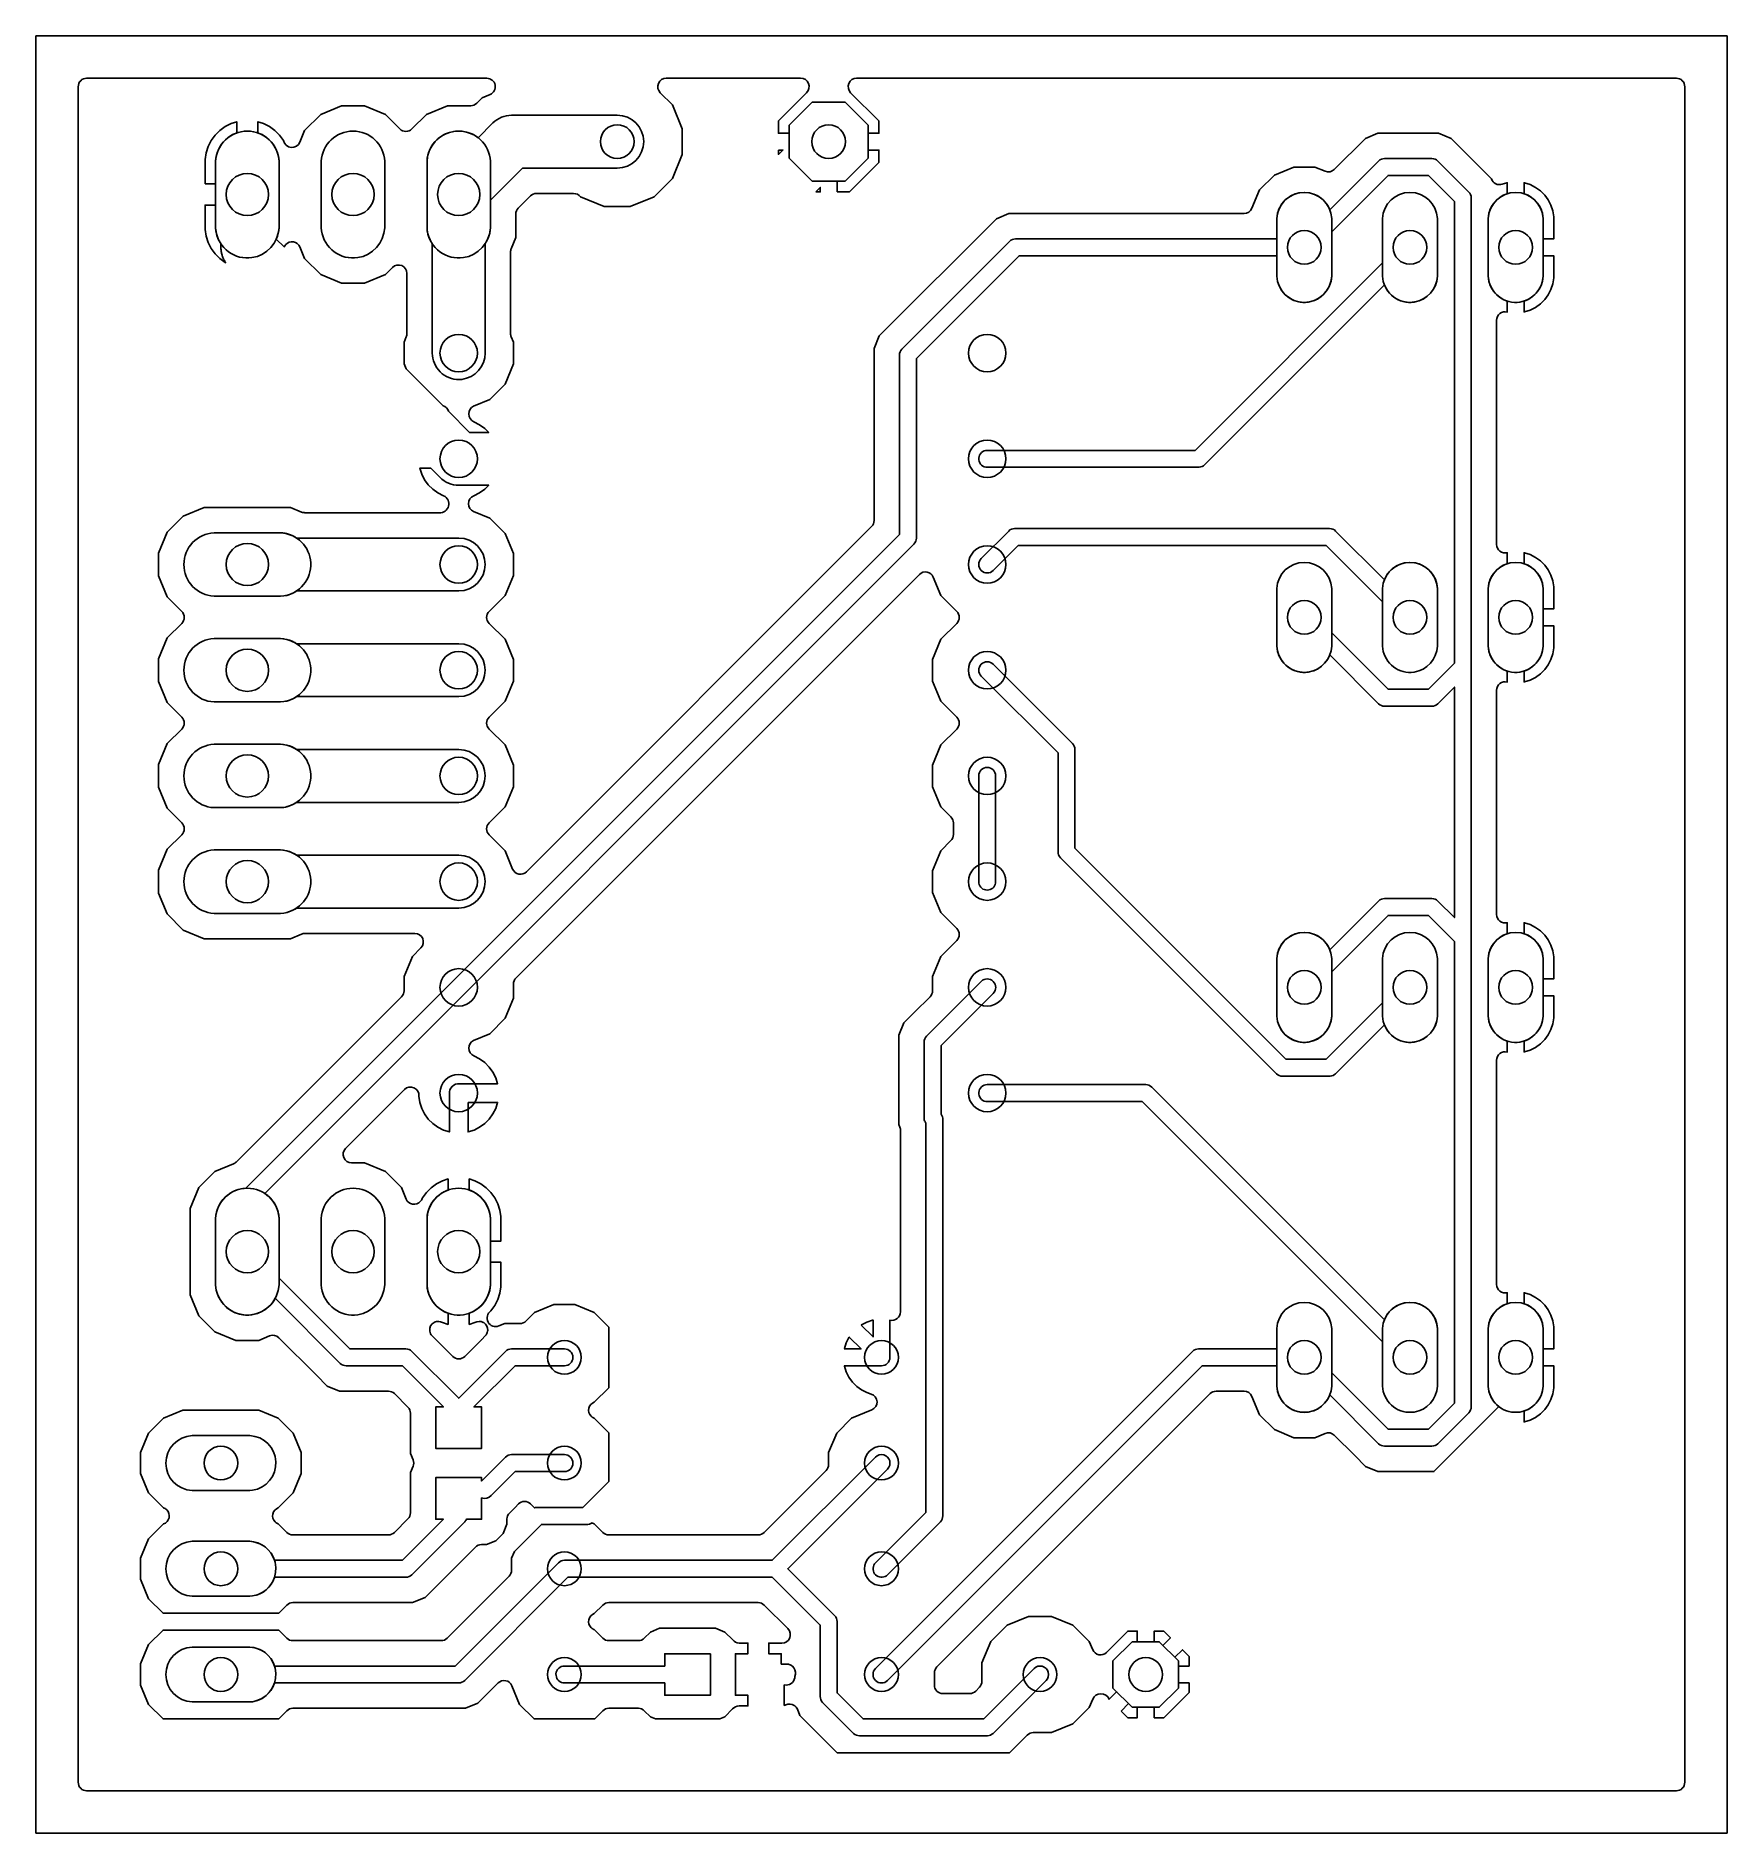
# Model space of a CAD drawing. Header units: millimetres. Extents: x 0 to 40.6, y -3.8 to 39.4.
import ezdxf

# ---------------------------------------------------------------- set-up
doc = ezdxf.new("R2010")
doc.units = ezdxf.units.MM

msp = doc.modelspace()

# ---------------------------------------------------------------- linework, layer by layer
at = {"layer": '16_copper'}
for points in [[(20.003, 36.435), (20.003, 37.225), (19.445, 37.782), (18.655, 37.782), (18.098, 37.225), (18.098, 36.435), (18.655, 35.878), (19.445, 35.878)], [(27.457, -0.326), (27.457, 0.326), (26.996, 0.787), (26.344, 0.787), (25.883, 0.326), (25.883, -0.326), (26.344, -0.787), (26.996, -0.787)]]:
    msp.add_lwpolyline(points, close=True, dxfattribs=at)
for points in [[(5.192, 34.043, 0.357806), (5.842, 34.761), (5.842, 36.359, 0.95208), (4.318, 36.359), (4.318, 34.761), (4.325, 34.686), (4.34, 34.613), (4.362, 34.541), (4.39, 34.472), (4.426, 34.406), (4.467, 34.344), (4.515, 34.286), (4.568, 34.233), (4.626, 34.185), (4.688, 34.144), (4.754, 34.108), (4.823, 34.08), (4.895, 34.058), (4.968, 34.043), (5.043, 34.036), (5.117, 34.036)], [(7.732, 34.043, 0.357806), (8.382, 34.761), (8.382, 36.359, 0.95208), (6.858, 36.359), (6.858, 34.761), (6.865, 34.686), (6.88, 34.613), (6.902, 34.541), (6.93, 34.472), (6.966, 34.406), (7.007, 34.344), (7.055, 34.286), (7.108, 34.233), (7.166, 34.185), (7.228, 34.144), (7.294, 34.108), (7.363, 34.08), (7.435, 34.058), (7.508, 34.043), (7.583, 34.036), (7.657, 34.036)], [(10.272, 34.043, 0.357806), (10.922, 34.761), (10.922, 36.359, 0.95208), (9.398, 36.359), (9.398, 34.761), (9.405, 34.686), (9.42, 34.613), (9.442, 34.541), (9.47, 34.472), (9.506, 34.406), (9.547, 34.344), (9.595, 34.286), (9.648, 34.233), (9.706, 34.185), (9.768, 34.144), (9.834, 34.108), (9.903, 34.08), (9.975, 34.058), (10.048, 34.043), (10.123, 34.036), (10.197, 34.036)], [(30.577, 32.976, 0.357805), (31.14, 33.597), (31.14, 34.983, 0.952079), (29.82, 34.983), (29.82, 33.597), (29.826, 33.533), (29.839, 33.469), (29.857, 33.407), (29.882, 33.347), (29.913, 33.29), (29.949, 33.236), (29.99, 33.186), (30.036, 33.14), (30.086, 33.099), (30.14, 33.062), (30.197, 33.032), (30.257, 33.007), (30.319, 32.988), (30.383, 32.976), (30.448, 32.969), (30.512, 32.969)], [(33.117, 32.976, 0.357805), (33.68, 33.597), (33.68, 34.983, 0.952079), (32.36, 34.983), (32.36, 33.597), (32.366, 33.533), (32.379, 33.469), (32.397, 33.407), (32.422, 33.347), (32.453, 33.29), (32.489, 33.236), (32.53, 33.186), (32.576, 33.14), (32.626, 33.099), (32.68, 33.062), (32.737, 33.032), (32.797, 33.007), (32.859, 32.988), (32.923, 32.976), (32.988, 32.969), (33.052, 32.969)], [(35.657, 32.976, 0.357805), (36.22, 33.597), (36.22, 34.983, 0.952079), (34.9, 34.983), (34.9, 33.597), (34.906, 33.533), (34.919, 33.469), (34.937, 33.407), (34.962, 33.347), (34.993, 33.29), (35.029, 33.236), (35.07, 33.186), (35.116, 33.14), (35.166, 33.099), (35.22, 33.062), (35.277, 33.032), (35.337, 33.007), (35.399, 32.988), (35.463, 32.976), (35.528, 32.969), (35.592, 32.969)], [(5.954, 25.915, 0.906347), (5.879, 27.432), (4.281, 27.432, 0.95208), (4.281, 25.908), (5.879, 25.908)], [(30.577, 24.086, 0.357805), (31.14, 24.707), (31.14, 26.093, 0.952079), (29.82, 26.093), (29.82, 24.707), (29.826, 24.643), (29.839, 24.579), (29.857, 24.517), (29.882, 24.457), (29.913, 24.4), (29.949, 24.346), (29.99, 24.296), (30.036, 24.25), (30.086, 24.209), (30.14, 24.172), (30.197, 24.142), (30.257, 24.117), (30.319, 24.098), (30.383, 24.086), (30.448, 24.079), (30.512, 24.079)], [(33.117, 24.086, 0.357805), (33.68, 24.707), (33.68, 26.093, 0.952079), (32.36, 26.093), (32.36, 24.707), (32.366, 24.643), (32.379, 24.579), (32.397, 24.517), (32.422, 24.457), (32.453, 24.4), (32.489, 24.346), (32.53, 24.296), (32.576, 24.25), (32.626, 24.209), (32.68, 24.172), (32.737, 24.142), (32.797, 24.117), (32.859, 24.098), (32.923, 24.086), (32.988, 24.079), (33.052, 24.079)], [(35.657, 24.086, 0.357805), (36.22, 24.707), (36.22, 26.093, 0.952079), (34.9, 26.093), (34.9, 24.707), (34.906, 24.643), (34.919, 24.579), (34.937, 24.517), (34.962, 24.457), (34.993, 24.4), (35.029, 24.346), (35.07, 24.296), (35.116, 24.25), (35.166, 24.209), (35.22, 24.172), (35.277, 24.142), (35.337, 24.117), (35.399, 24.098), (35.463, 24.086), (35.528, 24.079), (35.592, 24.079)], [(5.954, 23.375, 0.906347), (5.879, 24.892), (4.281, 24.892, 0.95208), (4.281, 23.368), (5.879, 23.368)], [(5.954, 20.835, 0.906347), (5.879, 22.352), (4.281, 22.352, 0.95208), (4.281, 20.828), (5.879, 20.828)], [(5.954, 18.295, 0.906347), (5.879, 19.812), (4.281, 19.812, 0.95208), (4.281, 18.288), (5.879, 18.288)], [(30.577, 15.196, 0.357805), (31.14, 15.817), (31.14, 17.203, 0.952079), (29.82, 17.203), (29.82, 15.817), (29.826, 15.753), (29.839, 15.689), (29.857, 15.627), (29.882, 15.567), (29.913, 15.51), (29.949, 15.456), (29.99, 15.406), (30.036, 15.36), (30.086, 15.319), (30.14, 15.282), (30.197, 15.252), (30.257, 15.227), (30.319, 15.208), (30.383, 15.196), (30.448, 15.189), (30.512, 15.189)], [(33.117, 15.196, 0.357805), (33.68, 15.817), (33.68, 17.203, 0.952079), (32.36, 17.203), (32.36, 15.817), (32.366, 15.753), (32.379, 15.689), (32.397, 15.627), (32.422, 15.567), (32.453, 15.51), (32.489, 15.456), (32.53, 15.406), (32.576, 15.36), (32.626, 15.319), (32.68, 15.282), (32.737, 15.252), (32.797, 15.227), (32.859, 15.208), (32.923, 15.196), (32.988, 15.189), (33.052, 15.189)], [(35.657, 15.196, 0.357805), (36.22, 15.817), (36.22, 17.203, 0.952079), (34.9, 17.203), (34.9, 15.817), (34.906, 15.753), (34.919, 15.689), (34.937, 15.627), (34.962, 15.567), (34.993, 15.51), (35.029, 15.456), (35.07, 15.406), (35.116, 15.36), (35.166, 15.319), (35.22, 15.282), (35.277, 15.252), (35.337, 15.227), (35.399, 15.208), (35.463, 15.196), (35.528, 15.189), (35.592, 15.189)], [(5.192, 8.643, 0.357806), (5.842, 9.361), (5.842, 10.959, 0.95208), (4.318, 10.959), (4.318, 9.361), (4.325, 9.286), (4.34, 9.213), (4.362, 9.141), (4.39, 9.072), (4.426, 9.006), (4.467, 8.944), (4.515, 8.886), (4.568, 8.833), (4.626, 8.785), (4.688, 8.744), (4.754, 8.708), (4.823, 8.68), (4.895, 8.658), (4.968, 8.643), (5.043, 8.636), (5.117, 8.636)], [(7.732, 8.643, 0.357806), (8.382, 9.361), (8.382, 10.959, 0.95208), (6.858, 10.959), (6.858, 9.361), (6.865, 9.286), (6.88, 9.213), (6.902, 9.141), (6.93, 9.072), (6.966, 9.006), (7.007, 8.944), (7.055, 8.886), (7.108, 8.833), (7.166, 8.785), (7.228, 8.744), (7.294, 8.708), (7.363, 8.68), (7.435, 8.658), (7.508, 8.643), (7.583, 8.636), (7.657, 8.636)], [(10.272, 8.643, 0.357806), (10.922, 9.361), (10.922, 10.959, 0.95208), (9.398, 10.959), (9.398, 9.361), (9.405, 9.286), (9.42, 9.213), (9.442, 9.141), (9.47, 9.072), (9.506, 9.006), (9.547, 8.944), (9.595, 8.886), (9.648, 8.833), (9.706, 8.785), (9.768, 8.744), (9.834, 8.708), (9.903, 8.68), (9.975, 8.658), (10.048, 8.643), (10.123, 8.636), (10.197, 8.636)], [(30.577, 6.306, 0.357805), (31.14, 6.927), (31.14, 8.313, 0.952079), (29.82, 8.313), (29.82, 6.927), (29.826, 6.863), (29.839, 6.799), (29.857, 6.737), (29.882, 6.677), (29.913, 6.62), (29.949, 6.566), (29.99, 6.516), (30.036, 6.47), (30.086, 6.429), (30.14, 6.392), (30.197, 6.362), (30.257, 6.337), (30.319, 6.318), (30.383, 6.306), (30.448, 6.299), (30.512, 6.299)], [(33.117, 6.306, 0.357805), (33.68, 6.927), (33.68, 8.313, 0.952079), (32.36, 8.313), (32.36, 6.927), (32.366, 6.863), (32.379, 6.799), (32.397, 6.737), (32.422, 6.677), (32.453, 6.62), (32.489, 6.566), (32.53, 6.516), (32.576, 6.47), (32.626, 6.429), (32.68, 6.392), (32.737, 6.362), (32.797, 6.337), (32.859, 6.318), (32.923, 6.306), (32.988, 6.299), (33.052, 6.299)], [(35.657, 6.306, 0.357805), (36.22, 6.927), (36.22, 8.313, 0.952079), (34.9, 8.313), (34.9, 6.927), (34.906, 6.863), (34.919, 6.799), (34.937, 6.737), (34.962, 6.677), (34.993, 6.62), (35.029, 6.566), (35.07, 6.516), (35.116, 6.47), (35.166, 6.429), (35.22, 6.392), (35.277, 6.362), (35.337, 6.337), (35.399, 6.318), (35.463, 6.306), (35.528, 6.299), (35.592, 6.299)], [(5.202, 4.426, 0.906346), (5.138, 5.74), (3.752, 5.74, 0.952079), (3.752, 4.42), (5.138, 4.42)], [(5.202, 1.886, 0.906346), (5.138, 3.2), (3.752, 3.2, 0.952079), (3.752, 1.88), (5.138, 1.88)], [(5.202, -0.654, 0.906346), (5.138, 0.66), (3.752, 0.66, 0.952079), (3.752, -0.66), (5.138, -0.66)]]:
    msp.add_lwpolyline(points, format="xyb", close=True, dxfattribs=at)
at = {"layer": '1_copper'}
for points in [[(19.445, 37.782), (18.655, 37.782), (18.098, 37.225), (18.098, 37.033), (17.844, 37.033), (17.844, 37.33), (18.521, 38.007, 0.668179), (18.377, 38.354), (15.146, 38.354, 0.668179), (15.002, 38.007), (15.294, 37.715), (15.532, 37.141), (15.532, 36.519), (15.294, 35.945), (14.855, 35.506), (14.281, 35.268), (13.659, 35.268), (13.085, 35.506, 0.23543), (12.921, 35.585), (12.03, 35.585, 0.198912), (11.886, 35.526), (11.591, 35.231, 0.198912), (11.532, 35.087), (11.532, 34.525), (11.42, 34.256, 0.098493), (11.405, 34.178), (11.405, 32.218, 0.098493), (11.42, 32.141), (11.474, 32.011), (11.474, 31.489), (11.274, 31.006), (10.904, 30.636), (10.519, 30.477, 0.644205), (10.522, 30.101), (10.662, 30.029), (10.784, 29.941), (10.88, 29.845), (10.423, 29.845), (9.917, 30.351, 0.243839), (9.784, 30.484), (8.894, 31.374), (8.846, 31.489), (8.846, 32.011), (8.9, 32.141, 0.098493), (8.915, 32.218), (8.915, 33.663, 0.668179), (8.569, 33.807), (8.397, 33.635), (7.893, 33.426), (7.347, 33.426), (6.843, 33.635), (6.457, 34.021), (6.342, 34.299, 0.554048), (6.003, 34.355), (5.992, 34.343, 0.053382), (5.967, 34.301), (5.777, 34.491, 0.091775), (5.842, 34.761), (5.842, 36.359, 0.304475), (5.334, 37.041), (5.334, 37.308), (5.47, 37.264), (5.612, 37.191), (5.742, 37.097), (5.855, 36.984), (5.949, 36.854, 0.735288), (6.342, 36.821), (6.457, 37.099), (6.843, 37.485), (7.347, 37.694), (7.893, 37.694), (8.397, 37.485), (8.746, 37.135, 0.414214), (9.034, 37.135), (9.383, 37.485), (9.887, 37.694), (10.449, 37.694, 0.198915), (10.593, 37.753), (10.725, 37.885), (10.913, 37.963, 0.820684), (10.835, 38.354), (1.219, 38.354, 0.414214), (1.016, 38.151), (1.016, -2.591, 0.414214), (1.219, -2.794), (39.421, -2.794, 0.414214), (39.624, -2.591), (39.624, 38.151, 0.414214), (39.421, 38.354), (19.723, 38.354, 0.668179), (19.579, 38.007), (20.256, 37.33), (20.256, 37.033), (20.003, 37.033), (20.003, 37.225)], [(4.064, 35.814), (4.064, 36.402), (4.089, 36.56), (4.138, 36.712), (4.211, 36.854), (4.305, 36.984), (4.418, 37.097), (4.548, 37.191), (4.69, 37.264), (4.826, 37.308), (4.826, 37.041, 0.304473), (4.318, 36.359), (4.318, 35.814)], [(10.233, 31.119, 0.380649), (10.795, 31.75), (10.795, 34.377, 0.134962), (10.922, 34.761), (10.922, 35.424), (11.693, 36.195), (13.97, 36.195, 1), (13.97, 37.465), (11.43, 37.465, 0.198912), (10.981, 37.279), (10.627, 36.925, 0.60645), (9.398, 36.359), (9.398, 34.761, 0.134962), (9.525, 34.377), (9.525, 31.75), (9.528, 31.687), (9.537, 31.625), (9.553, 31.564), (9.574, 31.505), (9.602, 31.448), (9.634, 31.394), (9.672, 31.344), (9.715, 31.297), (9.762, 31.255), (9.813, 31.218), (9.867, 31.187), (9.924, 31.16), (9.984, 31.14), (10.045, 31.125), (10.108, 31.117), (10.171, 31.115)], [(19.254, -1.88), (18.361, -0.986), (18.298, -0.835, 0.132342), (18.234, -0.751), (18.222, -0.743, 0.243128), (18.022, -0.73), (18.009, -0.736, 0.027921), (17.983, -0.743), (17.983, -0.25, 0.439572), (18.235, -0.079), (18.237, -0.047, 0.5471), (18.034, 0.25), (17.91, 0.25), (17.91, 0.5), (17.61, 0.5), (17.61, 0.754), (17.926, 0.754, 0.668179), (18.07, 1.101), (17.503, 1.668, 0.198912), (17.359, 1.727), (13.767, 1.727, 0.198912), (13.624, 1.668), (13.419, 1.463, 0.561948), (13.342, 1.125), (13.348, 1.118, 0.092577), (13.419, 1.077), (13.624, 0.872, 0.198912), (13.767, 0.813), (14.477, 0.813, 0.198915), (14.62, 0.872), (14.765, 1.017), (14.989, 1.11), (16.331, 1.11), (16.555, 1.017), (16.744, 0.829, 0.224573), (16.9, 0.754), (17.11, 0.754), (17.11, 0.5), (16.81, 0.5), (16.81, -0.5), (17.11, -0.5), (17.11, -0.754), (16.9, -0.754, 0.223706), (16.743, -0.829), (16.555, -1.017), (16.435, -1.067), (14.885, -1.067), (14.765, -1.017), (14.62, -0.872, 0.198915), (14.477, -0.813), (13.767, -0.813, 0.198912), (13.624, -0.872), (13.429, -1.067), (11.971, -1.067), (11.623, -0.719), (11.437, -0.27, 0.534513), (11.106, -0.204), (10.62, -0.689), (10.322, -0.813), (6.173, -0.813, 0.198912), (6.029, -0.872), (5.835, -1.067), (3.055, -1.067), (2.708, -0.719), (2.515, -0.253), (2.515, 0.253), (2.708, 0.719), (3.055, 1.067), (5.835, 1.067), (6.029, 0.872, 0.198912), (6.173, 0.813), (9.739, 0.813, 0.198912), (9.883, 0.872), (11.37, 2.36, 0.198912), (11.43, 2.504), (11.43, 2.793), (11.497, 2.955), (12.149, 3.607), (13.226, 3.607, 0.179021), (13.37, 3.643), (13.377, 3.637, 0.053576), (13.419, 3.617), (13.624, 3.412, 0.198912), (13.767, 3.353), (17.359, 3.353, 0.198912), (17.503, 3.412), (18.99, 4.9, 0.198912), (19.05, 5.044), (19.05, 5.333), (19.243, 5.799), (19.601, 6.157), (20.086, 6.358, 0.698874), (20.072, 6.739), (19.969, 6.773), (19.841, 6.838), (19.724, 6.923), (19.623, 7.024), (19.538, 7.141), (19.473, 7.269), (19.428, 7.406), (19.426, 7.417), (20.32, 7.417, 0.414308), (20.523, 7.62), (20.523, 8.514, 0.489939), (20.777, 8.711), (20.777, 13.071, 0.098493), (20.762, 13.149), (20.734, 13.217), (20.734, 15.358), (20.857, 15.657), (21.115, 15.914), (21.487, 16.286, 0.198912), (21.546, 16.43), (21.546, 16.771), (21.746, 17.254), (22.129, 17.636, 0.414214), (22.129, 17.924), (21.746, 18.306), (21.546, 18.789), (21.546, 19.311), (21.746, 19.794), (21.988, 20.035, 0.198912), (22.047, 20.179), (22.047, 20.461, 0.198912), (21.988, 20.605), (21.746, 20.846), (21.546, 21.329), (21.546, 21.851), (21.746, 22.334), (22.129, 22.716, 0.414214), (22.129, 23.004), (21.746, 23.386), (21.546, 23.869), (21.546, 24.391), (21.746, 24.874), (22.129, 25.256, 0.414214), (22.129, 25.544), (21.746, 25.926), (21.564, 26.367, 0.534513), (21.232, 26.433), (11.533, 16.734, 0.198912), (11.474, 16.59), (11.474, 16.249), (11.274, 15.766), (10.904, 15.396), (10.519, 15.237, 0.644205), (10.522, 14.861), (10.662, 14.789), (10.784, 14.701), (10.891, 14.594), (10.979, 14.472), (11.048, 14.338), (11.094, 14.195), (10.182, 14.195, 0.472048), (9.935, 13.948), (9.935, 13.036), (9.792, 13.082), (9.658, 13.151), (9.536, 13.239), (9.429, 13.346), (9.341, 13.468), (9.272, 13.602), (9.226, 13.746), (9.202, 13.895, 0.699464), (8.855, 14.056), (7.44, 12.64, 0.668179), (7.584, 12.294), (7.893, 12.294), (8.397, 12.085), (8.783, 11.699), (8.898, 11.421, 0.554216), (9.237, 11.365), (9.248, 11.377, 0.101058), (9.291, 11.454), (9.385, 11.584), (9.498, 11.697), (9.628, 11.791), (9.77, 11.864), (9.906, 11.908), (9.906, 11.641, 0.304473), (9.398, 10.959), (9.398, 9.361, 0.304473), (9.906, 8.679), (9.906, 8.412), (9.77, 8.456, 0.233293), (9.578, 8.466), (9.566, 8.458, 0.298121), (9.463, 8.262), (9.465, 8.248, 0.141147), (9.521, 8.138), (9.608, 8.052), (9.608, 8.052), (10.016, 7.643, 0.414214), (10.304, 7.643), (10.712, 8.052), (10.712, 8.052), (10.799, 8.138, 0.144822), (10.855, 8.251), (10.858, 8.265, 0.279287), (10.764, 8.454), (10.751, 8.46, 0.245778), (10.55, 8.456), (10.414, 8.412), (10.414, 8.679, 0.304475), (10.922, 9.361), (10.922, 9.906), (11.176, 9.906), (11.176, 9.318), (11.151, 9.16), (11.102, 9.008), (11.029, 8.866), (10.935, 8.736, 0.914292), (11.125, 8.374), (11.268, 8.433), (11.633, 8.433, 0.198912), (11.776, 8.492), (11.981, 8.697), (12.447, 8.89), (12.953, 8.89), (13.419, 8.697), (13.767, 8.349), (13.767, 6.891), (13.419, 6.543, 0.561915), (13.342, 6.205), (13.348, 6.198, 0.092564), (13.419, 6.157), (13.767, 5.809), (13.767, 4.638), (13.142, 4.013), (12.065, 4.013, 0.103269), (11.981, 4.003), (11.885, 4.099, 0.414223), (11.598, 4.099), (11.513, 4.013), (11.379, 3.88, 0.198912), (11.32, 3.736), (11.32, 3.609), (11.227, 3.385), (11.055, 3.213), (10.831, 3.12), (10.704, 3.12, 0.198912), (10.56, 3.061), (9.608, 2.108), (9.35, 1.851), (9.052, 1.727), (6.173, 1.727, 0.198912), (6.029, 1.668), (5.835, 1.473), (3.055, 1.473), (2.708, 1.821), (2.515, 2.287), (2.515, 2.793), (2.708, 3.259), (3.065, 3.617, 0.56191), (3.143, 3.955), (3.136, 3.962, 0.092561), (3.065, 4.003), (2.708, 4.361), (2.515, 4.827), (2.515, 5.333), (2.708, 5.799), (3.065, 6.157), (3.532, 6.35), (5.358, 6.35), (5.825, 6.157), (6.182, 5.799), (6.375, 5.333), (6.375, 4.827), (6.182, 4.361), (5.825, 4.003, 0.561948), (5.748, 3.665), (5.754, 3.658, 0.092577), (5.825, 3.617), (6.029, 3.412, 0.198912), (6.173, 3.353), (8.469, 3.353, 0.198912), (8.613, 3.412), (8.941, 3.74, 0.198912), (9, 3.884), (9, 4.851), (9.063, 5.002, 0.198913), (9.063, 5.158), (9, 5.309), (9, 6.276, 0.198912), (8.941, 6.42), (8.613, 6.748, 0.198912), (8.469, 6.807), (7.297, 6.807), (6.998, 6.931), (6.741, 7.188), (5.837, 8.091, 0.303349), (5.616, 8.135), (5.353, 8.026), (4.807, 8.026), (4.303, 8.235), (3.917, 8.621), (3.708, 9.125), (3.708, 11.195), (3.917, 11.699), (4.303, 12.085), (4.748, 12.269, 0.098489), (4.813, 12.313), (8.787, 16.286, 0.198912), (8.846, 16.43), (8.846, 16.771), (9.046, 17.254), (9.251, 17.459, 0.668179), (9.107, 17.805), (6.462, 17.805, 0.098493), (6.384, 17.79), (6.115, 17.678), (4.045, 17.678), (3.541, 17.887), (3.155, 18.273), (2.946, 18.777), (2.946, 19.323), (3.155, 19.827), (3.505, 20.176, 0.414214), (3.505, 20.464), (3.155, 20.813), (2.946, 21.317), (2.946, 21.863), (3.155, 22.367), (3.505, 22.716, 0.414214), (3.505, 23.004), (3.155, 23.353), (2.946, 23.857), (2.946, 24.403), (3.155, 24.907), (3.505, 25.256, 0.414214), (3.505, 25.544), (3.155, 25.893), (2.946, 26.397), (2.946, 26.943), (3.155, 27.447), (3.541, 27.833), (4.045, 28.042), (6.115, 28.042), (6.384, 27.93, 0.098493), (6.462, 27.915), (9.692, 27.915, 0.850492), (9.798, 28.319), (9.658, 28.391), (9.536, 28.479), (9.429, 28.586), (9.341, 28.708), (9.272, 28.842), (9.226, 28.985), (9.487, 28.985), (9.711, 28.761, 0.198912), (10.16, 28.575), (10.88, 28.575), (10.784, 28.479), (10.662, 28.391), (10.521, 28.319, 0.670851), (10.519, 27.943), (10.904, 27.784), (11.274, 27.414), (11.474, 26.931), (11.474, 26.409), (11.274, 25.926), (10.891, 25.544, 0.414214), (10.891, 25.256), (11.274, 24.874), (11.474, 24.391), (11.474, 23.869), (11.274, 23.386), (10.891, 23.004, 0.414214), (10.891, 22.716), (11.274, 22.334), (11.474, 21.851), (11.474, 21.329), (11.274, 20.846), (10.891, 20.464, 0.414214), (10.891, 20.176), (11.274, 19.794), (11.456, 19.353, 0.534513), (11.788, 19.287), (20.083, 27.582, 0.198912), (20.142, 27.726), (20.142, 31.864), (20.266, 32.163), (23.082, 34.979), (23.381, 35.103), (29.033, 35.103, 0.303348), (29.22, 35.228), (29.403, 35.67), (29.761, 36.027), (30.227, 36.22), (30.733, 36.22), (30.981, 36.118, 0.303349), (31.202, 36.162), (31.95, 36.909), (32.249, 37.033), (33.708, 37.033), (34.006, 36.909), (34.979, 35.937, 0.41439), (35.236, 35.806), (35.346, 35.842), (35.357, 35.844), (35.357, 35.579, 0.311794), (34.9, 34.983), (34.9, 33.597, 0.311794), (35.357, 33.001), (35.357, 32.736, 0.489934), (35.103, 32.538), (35.103, 27.152, 0.489934), (35.357, 26.954), (35.357, 26.689, 0.311794), (34.9, 26.093), (34.9, 24.707, 0.311794), (35.357, 24.111), (35.357, 23.846, 0.489934), (35.103, 23.648), (35.103, 18.262, 0.489934), (35.357, 18.064), (35.357, 17.799, 0.311794), (34.9, 17.203), (34.9, 15.817, 0.311794), (35.357, 15.221), (35.357, 14.956, 0.489934), (35.103, 14.758), (35.103, 9.372, 0.489934), (35.357, 9.174), (35.357, 8.909, 0.311794), (34.9, 8.313), (34.9, 6.927, 0.219192), (35.156, 6.437), (33.595, 4.877), (32.249, 4.877), (31.95, 5.001), (31.693, 5.258), (31.202, 5.748, 0.303349), (30.981, 5.792), (30.733, 5.69), (30.227, 5.69), (29.761, 5.883), (29.403, 6.24), (29.22, 6.682, 0.303348), (29.033, 6.807), (28.361, 6.807, 0.198912), (28.217, 6.748), (21.65, 0.18, 0.198912), (21.59, 0.036), (21.59, -0.254, 0.414214), (21.793, -0.457), (22.439, -0.457, 0.198912), (22.583, -0.398), (22.673, -0.307, 0.198912), (22.733, -0.163), (22.733, 0.278), (22.946, 0.791), (23.339, 1.184), (23.852, 1.397), (24.408, 1.397), (24.921, 1.184), (25.314, 0.791), (25.395, 0.596, 0.534513), (25.727, 0.53), (26.239, 1.041), (26.467, 1.041), (26.467, 0.787), (26.344, 0.787), (25.883, 0.326), (25.883, -0.326), (25.97, -0.413), (25.79, -0.593, 0.675832), (25.395, -0.596), (25.314, -0.791), (24.921, -1.184), (24.408, -1.397), (23.967, -1.397, 0.198912), (23.823, -1.457), (23.4, -1.88)], [(7.732, 34.043, 0.357806), (8.382, 34.761), (8.382, 36.359, 0.95208), (6.858, 36.359), (6.858, 34.761), (6.865, 34.686), (6.88, 34.613), (6.902, 34.541), (6.93, 34.472), (6.966, 34.406), (7.007, 34.344), (7.055, 34.286), (7.108, 34.233), (7.166, 34.185), (7.228, 34.144), (7.294, 34.108), (7.363, 34.08), (7.435, 34.058), (7.508, 34.043), (7.583, 34.036), (7.657, 34.036)], [(34.492, 35.487, 0.185976), (34.434, 35.62), (33.69, 36.364, 0.198912), (33.546, 36.424), (32.41, 36.424, 0.198912), (32.267, 36.364), (31.095, 35.192, 0.807799), (29.82, 34.983), (29.82, 34.493), (23.542, 34.493, 0.198912), (23.399, 34.434), (20.811, 31.846, 0.198912), (20.752, 31.703), (20.752, 27.389), (5.047, 11.684, 0.387273), (4.318, 10.959), (4.318, 9.361, 0.760877), (5.752, 9.039), (7.315, 7.476, 0.198912), (7.458, 7.417), (8.806, 7.417), (9.793, 6.43), (9.61, 6.43), (9.61, 5.43), (10.71, 5.43), (10.71, 6.43), (10.527, 6.43), (11.514, 7.417), (12.7, 7.417, 1), (12.7, 7.823), (11.43, 7.823, 0.198912), (11.286, 7.764), (10.16, 6.637), (9.034, 7.764, 0.198912), (8.89, 7.823), (7.542, 7.823), (5.842, 9.524), (5.842, 10.959, 0.240084), (5.497, 11.56), (21.099, 27.161, 0.198912), (21.158, 27.305), (21.158, 31.619), (23.626, 34.087), (29.82, 34.087), (29.82, 33.597, 0.952079), (31.14, 33.597), (31.14, 34.663), (32.495, 36.017), (33.462, 36.017), (34.087, 35.392), (34.087, 24.298), (33.462, 23.673), (32.495, 23.673), (31.14, 25.027), (31.14, 26.093, 0.952079), (29.82, 26.093), (29.82, 24.707, 0.807799), (31.095, 24.498), (32.267, 23.326, 0.198912), (32.41, 23.266), (33.546, 23.266, 0.198912), (33.69, 23.326), (34.087, 23.723), (34.087, 18.187), (33.69, 18.584, 0.198912), (33.546, 18.644), (32.41, 18.644, 0.198912), (32.267, 18.584), (31.095, 17.412, 0.807799), (29.82, 17.203), (29.82, 15.817, 0.952079), (31.14, 15.817), (31.14, 16.883), (32.495, 18.237), (33.462, 18.237), (34.087, 17.612), (34.087, 6.518), (33.462, 5.893), (32.495, 5.893), (31.14, 7.247), (31.14, 8.313, 0.952079), (29.82, 8.313), (29.82, 7.823), (27.94, 7.823, 0.198912), (27.796, 7.764), (20.176, 0.144, 1), (20.464, -0.144), (28.024, 7.417), (29.82, 7.417), (29.82, 6.927, 0.807799), (31.095, 6.718), (32.267, 5.546, 0.198912), (32.41, 5.486), (33.546, 5.486, 0.198912), (33.69, 5.546), (34.434, 6.29, 0.198912), (34.493, 6.434), (34.493, 35.476)], [(36.22, 34.493), (36.22, 34.983, 0.311796), (35.763, 35.579), (35.763, 35.844), (35.774, 35.842), (35.911, 35.798), (36.039, 35.732), (36.156, 35.648), (36.257, 35.546), (36.342, 35.43), (36.407, 35.301), (36.452, 35.165), (36.474, 35.022), (36.474, 34.493)], [(27.95, 29.008, 0.185976), (28.084, 29.066), (32.405, 33.388, 0.807799), (33.68, 33.597), (33.68, 34.983, 0.952079), (32.36, 34.983), (32.36, 33.917), (27.856, 29.413), (22.86, 29.413, 0.923416), (22.828, 29.009), (22.86, 29.007), (27.94, 29.007)], [(4.548, 33.929), (4.418, 34.023), (4.305, 34.136), (4.211, 34.266), (4.138, 34.408), (4.089, 34.56), (4.064, 34.718), (4.064, 35.306), (4.318, 35.306), (4.318, 34.761, 0.123338), (4.426, 34.406), (4.445, 34.377), (4.445, 34.29), (4.445, 34.282), (4.445, 34.274), (4.447, 34.251), (4.448, 34.227), (4.449, 34.219), (4.45, 34.211), (4.454, 34.188), (4.457, 34.165), (4.459, 34.157), (4.461, 34.149), (4.467, 34.127), (4.473, 34.104), (4.476, 34.096), (4.478, 34.089), (4.486, 34.067), (4.494, 34.045), (4.498, 34.037), (4.501, 34.03), (4.511, 34.009), (4.522, 33.988), (4.526, 33.981), (4.529, 33.974), (4.542, 33.954), (4.554, 33.934), (4.559, 33.928), (4.563, 33.921)], [(35.763, 33.001, 0.311796), (36.22, 33.597), (36.22, 34.087), (36.474, 34.087), (36.474, 33.558), (36.452, 33.415), (36.407, 33.279), (36.342, 33.15), (36.257, 33.034), (36.156, 32.932), (36.039, 32.848), (35.911, 32.782), (35.774, 32.738), (35.763, 32.736)], [(5.954, 25.915, 0.110049), (6.263, 26.035), (10.16, 26.035, 1), (10.16, 27.305), (6.263, 27.305, 0.134962), (5.879, 27.432), (4.281, 27.432, 0.95208), (4.281, 25.908), (5.879, 25.908)], [(33.117, 24.086, 0.357805), (33.68, 24.707), (33.68, 26.093, 0.807799), (32.405, 26.302), (31.233, 27.474, 0.198912), (31.09, 27.534), (23.52, 27.534, 0.198912), (23.377, 27.474), (22.716, 26.814, 1), (23.004, 26.526), (23.605, 27.127), (31.005, 27.127), (32.36, 25.773), (32.36, 24.707), (32.366, 24.643), (32.379, 24.579), (32.397, 24.517), (32.422, 24.457), (32.453, 24.4), (32.489, 24.346), (32.53, 24.296), (32.576, 24.25), (32.626, 24.209), (32.68, 24.172), (32.737, 24.142), (32.797, 24.117), (32.859, 24.098), (32.923, 24.086), (32.988, 24.079), (33.052, 24.079)], [(36.22, 25.603), (36.22, 26.093, 0.311796), (35.763, 26.689), (35.763, 26.954), (35.774, 26.952), (35.911, 26.908), (36.039, 26.842), (36.156, 26.758), (36.257, 26.656), (36.342, 26.54), (36.407, 26.411), (36.452, 26.275), (36.474, 26.132), (36.474, 25.603)], [(35.763, 24.111, 0.311796), (36.22, 24.707), (36.22, 25.197), (36.474, 25.197), (36.474, 24.668), (36.452, 24.525), (36.407, 24.389), (36.342, 24.26), (36.257, 24.144), (36.156, 24.042), (36.039, 23.958), (35.911, 23.892), (35.774, 23.848), (35.763, 23.846)], [(5.954, 23.375, 0.110049), (6.263, 23.495), (10.16, 23.495, 1), (10.16, 24.765), (6.263, 24.765, 0.134962), (5.879, 24.892), (4.281, 24.892, 0.95208), (4.281, 23.368), (5.879, 23.368)], [(31.1, 14.377, 0.185976), (31.233, 14.436), (32.405, 15.608, 0.807799), (33.68, 15.817), (33.68, 17.203, 0.952079), (32.36, 17.203), (32.36, 16.137), (31.005, 14.783), (30.038, 14.783), (24.968, 19.853), (24.968, 22.225, 0.198912), (24.909, 22.369), (23.004, 24.274, 1), (22.716, 23.986), (24.562, 22.141), (24.562, 19.769, 0.198912), (24.621, 19.625), (29.81, 14.436, 0.198912), (29.954, 14.376), (31.09, 14.376)], [(5.954, 20.835, 0.110049), (6.263, 20.955), (10.16, 20.955, 1), (10.16, 22.225), (6.263, 22.225, 0.134962), (5.879, 22.352), (4.281, 22.352, 0.95208), (4.281, 20.828), (5.879, 20.828)], [(22.897, 18.85, 0.361416), (23.063, 19.05), (23.063, 21.59, 1), (22.657, 21.59), (22.657, 19.05), (22.66, 19.015), (22.669, 18.98), (22.684, 18.948), (22.705, 18.919), (22.73, 18.894), (22.759, 18.873), (22.792, 18.859), (22.826, 18.85), (22.862, 18.847)], [(5.954, 18.295, 0.110049), (6.263, 18.415), (10.16, 18.415, 1), (10.16, 19.685), (6.263, 19.685, 0.134962), (5.879, 19.812), (4.281, 19.812, 0.95208), (4.281, 18.288), (5.879, 18.288)], [(36.22, 16.713), (36.22, 17.203, 0.311796), (35.763, 17.799), (35.763, 18.064), (35.774, 18.062), (35.911, 18.018), (36.039, 17.952), (36.156, 17.868), (36.257, 17.766), (36.342, 17.65), (36.407, 17.521), (36.452, 17.385), (36.474, 17.242), (36.474, 16.713)], [(20.34, 2.338, 0.173073), (20.464, 2.396), (21.734, 3.666, 0.198912), (21.793, 3.81), (21.793, 13.335, 0.167658), (21.75, 13.46), (21.75, 15.112), (23.004, 16.366, 1), (22.716, 16.654), (21.403, 15.34, 0.198912), (21.343, 15.196), (21.343, 13.379, 0.122756), (21.367, 13.283), (21.371, 13.277, 0.030128), (21.387, 13.254), (21.387, 3.894), (20.176, 2.684), (20.153, 2.656), (20.136, 2.626), (20.124, 2.592), (20.118, 2.557), (20.118, 2.521), (20.124, 2.486), (20.136, 2.453), (20.154, 2.422), (20.177, 2.395), (20.205, 2.373), (20.236, 2.355), (20.27, 2.343), (20.305, 2.337)], [(35.763, 15.221, 0.311796), (36.22, 15.817), (36.22, 16.307), (36.474, 16.307), (36.474, 15.778), (36.452, 15.635), (36.407, 15.499), (36.342, 15.37), (36.257, 15.254), (36.156, 15.152), (36.039, 15.068), (35.911, 15.002), (35.774, 14.958), (35.763, 14.956)], [(33.117, 6.306, 0.357805), (33.68, 6.927), (33.68, 8.313, 0.807799), (32.405, 8.522), (26.814, 14.114, 0.198912), (26.67, 14.173), (22.86, 14.173, 0.923416), (22.828, 13.769), (22.86, 13.767), (26.586, 13.767), (32.36, 7.993), (32.36, 6.927), (32.366, 6.863), (32.379, 6.799), (32.397, 6.737), (32.422, 6.677), (32.453, 6.62), (32.489, 6.566), (32.53, 6.516), (32.576, 6.47), (32.626, 6.429), (32.68, 6.392), (32.737, 6.362), (32.797, 6.337), (32.859, 6.318), (32.923, 6.306), (32.988, 6.299), (33.052, 6.299)], [(7.732, 8.643, 0.357806), (8.382, 9.361), (8.382, 10.959, 0.95208), (6.858, 10.959), (6.858, 9.361), (6.865, 9.286), (6.88, 9.213), (6.902, 9.141), (6.93, 9.072), (6.966, 9.006), (7.007, 8.944), (7.055, 8.886), (7.108, 8.833), (7.166, 8.785), (7.228, 8.744), (7.294, 8.708), (7.363, 8.68), (7.435, 8.658), (7.508, 8.643), (7.583, 8.636), (7.657, 8.636)], [(10.922, 10.414), (10.922, 10.959, 0.304475), (10.414, 11.641), (10.414, 11.908), (10.55, 11.864), (10.692, 11.791), (10.822, 11.697), (10.935, 11.584), (11.029, 11.454), (11.102, 11.312), (11.151, 11.16), (11.176, 11.002), (11.176, 10.414)], [(36.22, 7.823), (36.22, 8.313, 0.311796), (35.763, 8.909), (35.763, 9.174), (35.774, 9.172), (35.911, 9.128), (36.039, 9.062), (36.156, 8.978), (36.257, 8.876), (36.342, 8.76), (36.407, 8.631), (36.452, 8.495), (36.474, 8.352), (36.474, 7.823)], [(35.763, 6.331, 0.311796), (36.22, 6.927), (36.22, 7.417), (36.474, 7.417), (36.474, 6.888), (36.452, 6.745), (36.407, 6.609), (36.342, 6.48), (36.257, 6.364), (36.156, 6.262), (36.039, 6.178), (35.911, 6.112), (35.774, 6.068), (35.763, 6.066)], [(5.202, 4.426, 0.906346), (5.138, 5.74), (3.752, 5.74, 0.952079), (3.752, 4.42), (5.138, 4.42)], [(5.202, 1.886, 0.285071), (5.734, 2.337), (8.89, 2.337, 0.198912), (9.034, 2.396), (10.304, 3.666, 0.095244), (10.346, 3.73), (10.71, 3.73), (10.71, 4.242, 0.304299), (10.939, 4.301), (11.514, 4.877), (12.7, 4.877, 1), (12.7, 5.283), (11.43, 5.283, 0.198912), (11.286, 5.224), (10.711, 4.648), (10.71, 4.648), (10.71, 4.73), (9.61, 4.73), (9.61, 3.73), (9.793, 3.73), (8.806, 2.743), (5.734, 2.743, 0.311802), (5.138, 3.2), (3.752, 3.2, 0.952079), (3.752, 1.88), (5.138, 1.88)], [(22.87, -1.472, 0.185976), (23.004, -1.414), (24.274, -0.144, 1), (23.986, 0.144), (22.776, -1.067), (19.878, -1.067), (19.253, -0.442), (19.253, 1.27, 0.198912), (19.194, 1.414), (18.067, 2.54), (20.464, 4.936, 1), (20.176, 5.224), (17.696, 2.743), (12.7, 2.743, 0.198912), (12.556, 2.684), (10.076, 0.203), (5.734, 0.203, 0.311802), (5.138, 0.66), (3.752, 0.66, 0.952079), (3.752, -0.66), (5.138, -0.66, 0.311802), (5.734, -0.203), (10.16, -0.203, 0.198912), (10.304, -0.144), (12.784, 2.337), (17.696, 2.337), (18.847, 1.186), (18.847, -0.526, 0.198912), (18.906, -0.67), (19.65, -1.414, 0.198912), (19.794, -1.473), (22.86, -1.473)], [(16.21, 0.5), (15.11, 0.5), (15.11, 0.203), (12.7, 0.203, 0.923416), (12.668, -0.201), (12.7, -0.203), (15.11, -0.203), (15.11, -0.5), (16.21, -0.5)]]:
    msp.add_lwpolyline(points, format="xyb", close=True, dxfattribs=at)
for points in [[(17.844, 36.627), (17.949, 36.627), (17.844, 36.522)], [(19.253, 35.623), (19.253, 35.878), (19.445, 35.878), (20.003, 36.435), (20.003, 36.627), (20.256, 36.627), (20.256, 36.33), (19.55, 35.623)], [(18.742, 35.623), (18.847, 35.729), (18.847, 35.623)], [(10.385, 13.745), (11.094, 13.745), (11.048, 13.602), (10.979, 13.468), (10.891, 13.346), (10.784, 13.239), (10.662, 13.151), (10.528, 13.082), (10.385, 13.036)], [(19.832, 8.396), (19.841, 8.402), (19.969, 8.467), (20.106, 8.512), (20.117, 8.514), (20.117, 8.111)], [(19.426, 7.823), (19.428, 7.834), (19.473, 7.971), (19.538, 8.099), (19.544, 8.108), (19.829, 7.823)], [(26.996, 0.787), (26.873, 0.787), (26.873, 1.041), (27.101, 1.041), (27.263, 0.88), (27.083, 0.7)], [(27.457, 0.203), (27.457, 0.326), (27.37, 0.413), (27.55, 0.593), (27.711, 0.431), (27.711, 0.203)], [(26.873, -1.041), (26.873, -0.787), (26.996, -0.787), (27.457, -0.326), (27.457, -0.203), (27.711, -0.203), (27.711, -0.431), (27.101, -1.041)], [(26.077, -0.88), (26.257, -0.7), (26.344, -0.787), (26.467, -0.787), (26.467, -1.041), (26.239, -1.041)]]:
    msp.add_lwpolyline(points, close=True, dxfattribs=at)
at = {"layer": 'drills_PTH'}
for centre, radius in [((13.97, 36.83), 0.406), ((19.05, 36.83), 0.406), ((5.08, 35.56), 0.508), ((7.62, 35.56), 0.508), ((10.16, 35.56), 0.508), ((30.48, 34.29), 0.406), ((33.02, 34.29), 0.406), ((35.56, 34.29), 0.406), ((10.16, 31.75), 0.45), ((22.86, 31.75), 0.45), ((10.16, 29.21), 0.45), ((22.86, 29.21), 0.45), ((5.08, 26.67), 0.508), ((10.16, 26.67), 0.45), ((22.86, 26.67), 0.45), ((30.48, 25.4), 0.406), ((33.02, 25.4), 0.406), ((35.56, 25.4), 0.406), ((5.08, 24.13), 0.508), ((10.16, 24.13), 0.45), ((22.86, 24.13), 0.45), ((5.08, 21.59), 0.508), ((10.16, 21.59), 0.45), ((22.86, 21.59), 0.45), ((5.08, 19.05), 0.508), ((10.16, 19.05), 0.45), ((22.86, 19.05), 0.45), ((10.16, 16.51), 0.45), ((22.86, 16.51), 0.45), ((30.48, 16.51), 0.406), ((33.02, 16.51), 0.406), ((35.56, 16.51), 0.406), ((10.16, 13.97), 0.45), ((22.86, 13.97), 0.45), ((5.08, 10.16), 0.508), ((7.62, 10.16), 0.508), ((10.16, 10.16), 0.508), ((12.7, 7.62), 0.406), ((20.32, 7.62), 0.406), ((30.48, 7.62), 0.406), ((33.02, 7.62), 0.406), ((35.56, 7.62), 0.406), ((4.445, 5.08), 0.406), ((12.7, 5.08), 0.406), ((20.32, 5.08), 0.406), ((4.445, 2.54), 0.406), ((12.7, 2.54), 0.406), ((20.32, 2.54), 0.406), ((4.445, 0), 0.406), ((12.7, 0), 0.406), ((20.32, 0), 0.406), ((24.13, 0), 0.406), ((26.67, 0), 0.406)]:
    msp.add_circle(centre, radius, dxfattribs=at)
at = {"layer": 'outline'}
msp.add_lwpolyline([(0, -3.81), (40.64, -3.81), (40.64, 39.37), (0, 39.37), (0, -3.81)], close=True, dxfattribs=at)

doc.saveas('drawing.dxf')
